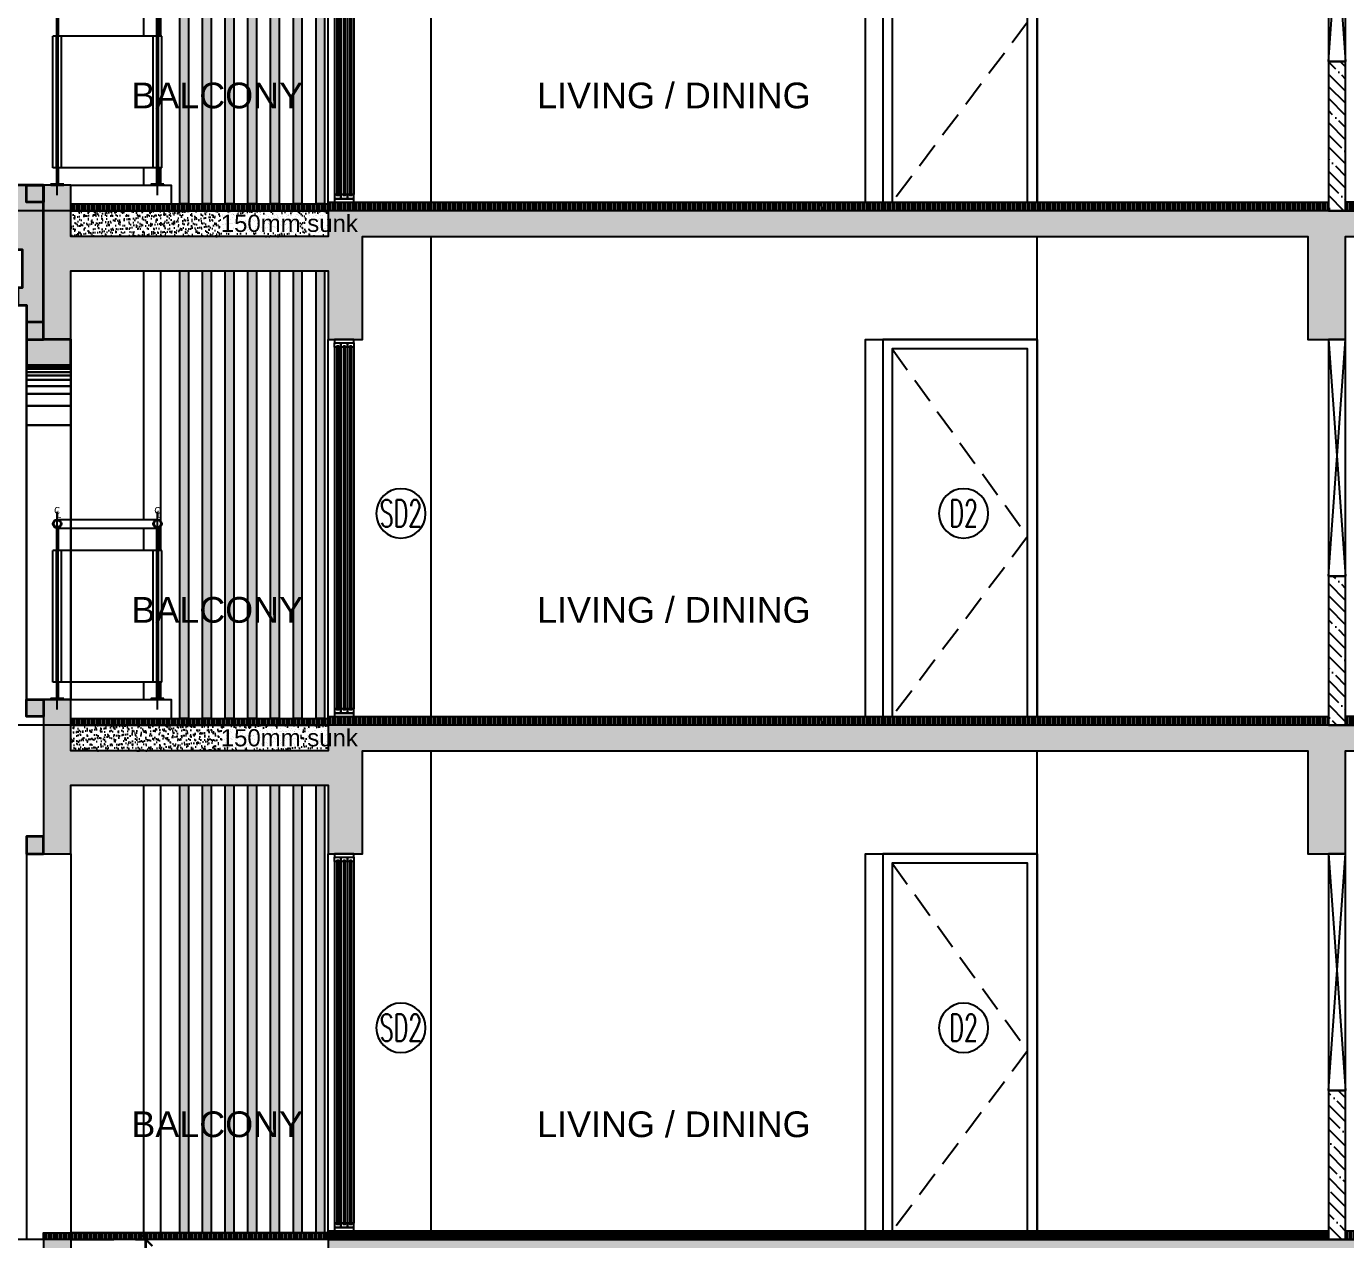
# Model space of a CAD drawing. Header units: millimetres. Extents: x -414464 to 1686, y -90036 to 108605.
# Drawn here: x -122561 to -114866, y 15765 to 22840 of the extents above; entities that cross this region are included whole.
import ezdxf
from ezdxf.enums import TextEntityAlignment as Align

# ---------------------------------------------------------------- set-up
doc = ezdxf.new("R2010")
doc.units = ezdxf.units.MM
doc.header["$LTSCALE"] = 1000
doc.header["$MEASUREMENT"] = 0
for name, pattern in [('AUDIT_D_120904163729-0', [0]), ('CENTER', [2, 1.25, -0.25, 0.25, -0.25]), ('HIDDEN', [0.375, 0.25, -0.125]), ('HIDDEN2', [0.1875, 0.125, -0.0625]), ('T8_PROFILE SECTIONS$0$HIDDEN', [0.375, 0.25, -0.125])]:
    doc.linetypes.add(name, pattern=pattern)
doc.layers.get('0').update_dxf_attribs({"linetype": 'AUDIT_D_120904163729-0'})
for name, color, linetype in [('a-alu frame', 4, 'Continuous'), ('a-dim', 1, 'Continuous'), ('A-ELE', 1, 'Continuous'), ('a-ele 1', 252, 'Continuous'), ('a-floor finish', 26, 'Continuous'), ('a-hat rcc', 252, 'Continuous'), ('a-hat wall-100', 252, 'Continuous'), ('a-hatch', 252, 'Continuous'), ('a-pl ele', 225, 'Continuous'), ('a-rcc', 3, 'Continuous'), ('A-RSP DOOR NO', 4, 'Continuous'), ('a-wall-100', 6, 'Continuous'), ('a-window', 5, 'Continuous'), ('DETAIL TEXT', 84, 'HIDDEN'), ('Elev 01', 8, 'Continuous'), ('Elev 01 @ 1', 8, 'Continuous'), ('ELEV 5', 8, 'Continuous'), ('F.F.L', 36, 'Continuous'), ('glass', 140, 'Continuous'), ('HATCH 150', 8, 'Continuous'), ('LEVEL', 7, 'Continuous'), ('PRESTXT', 7, 'Continuous'), ('T8_PROFILE SECTIONS$0$ELEV 5', 8, 'Continuous')]:
    doc.layers.add(name, color=color, linetype=linetype)
for name, color, linetype, lineweight in [('A-SLAB', 3, 'Continuous', 35), ('ele', 1, 'Continuous', 30), ('R0-18-10-2014-T1-1st Podium Floor Plan$0$Text', 7, 'Continuous', 0), ('T8_PROFILE SECTIONS$0$A-DIMENSION', 2, 'Continuous', 35)]:
    doc.layers.add(name, color=color, linetype=linetype, lineweight=lineweight)
doc.styles.add('arial', font='sanss___.ttf')
doc.styles.add('ARIAL ARROW', font='arial.ttf')
doc.styles.add('DIM150', font='SIMPLEX.shx', dxfattribs={"width": 0.6})
doc.styles.add('T8_PROFILE SECTIONS$0$Romans 1', font='romans.shx', dxfattribs={"height": 200})
doc.dimstyles.new('T8_PROFILE SECTIONS$0$ALPINE S', dxfattribs={"dimscale": 0, "dimtxt": 200, "dimasz": 75, "dimexe": 0, "dimexo": 0, "dimgap": 75, "dimtad": 1, "dimdec": 0, "dimzin": 0, "dimdsep": 46, "dimtxsty": 'T8_PROFILE SECTIONS$0$Romans 1', "dimblk": 'T8_PROFILE SECTIONS$0$_ArchTick', "dimcen": 0.09, "dimclrd": 256, "dimclre": 256, "dimclrt": 7, "dimadec": 0, "dimazin": 0, "dimtfac": 1, "dimtdec": 0, "dimtofl": 0, "dimtmove": 1, "dimatfit": 0, "dimldrblk": 'T8_PROFILE SECTIONS$0$_Open90', "dimfxl": 1, "dimtolj": 1, "dimtzin": 0, "dimarcsym": 0})

# ---------------------------------------------------------------- blocks, each defined once
blk = doc.blocks.new('A$C50ED7ECD')
at = {"layer": 'LEVEL', "color": 8, "linetype": 'HIDDEN2', "ltscale": 5}
for p, q in [((147.4587, 21.765), (63.4951, 21.765)), ((147.4587, 18.765), (63.4951, 18.765)), ((147.4587, 15.765), (63.4951, 15.765))]:
    blk.add_line(p, q, dxfattribs=at)
blk = doc.blocks.new('window with railing')
at = {"layer": 'A-ELE'}
blk.add_lwpolyline([(-11244.9, -340863.7), (-11244.9, -338663.7)], dxfattribs=at)
at = {"layer": 'a-window', "color": 250}
for p, q in [((-11394.9, -338708.7), (-11394.9, -340818.7)), ((-11381.6, -338708.7), (-11381.6, -340818.7)), ((-11371.6, -338708.7), (-11371.6, -340818.7))]:
    blk.add_line(p, q, dxfattribs=at)
at = {"layer": 'a-window', "color": 1}
for p, q in [((-11357.4, -338708.7), (-11357.4, -340818.7)), ((-11319.9, -338708.7), (-11319.9, -340818.7)), ((-11319.9, -338708.7), (-11319.9, -340818.7)), ((-11282.4, -338708.7), (-11282.4, -340818.7))]:
    blk.add_line(p, q, dxfattribs=at)
at = {"layer": 'a-window', "color": 5}
for p, q in [((-11344.1, -338708.7), (-11344.1, -340818.7)), ((-11334.1, -338708.7), (-11334.1, -340818.7)), ((-11306.6, -338708.7), (-11306.6, -340818.7)), ((-11296.6, -338708.7), (-11296.6, -340818.7))]:
    blk.add_line(p, q, dxfattribs=at)
at = {"layer": 'a-window', "color": 4}
for points in [[(-11394.9, -338683.7), (-11394.9, -338663.7), (-11282.4, -338663.7), (-11282.4, -338683.7)], [(-11371.6, -338708.7), (-11357.4, -338708.7), (-11357.4, -338683.7), (-11394.9, -338683.7), (-11394.9, -338708.7), (-11381.6, -338708.7), (-11381.6, -338702.7), (-11371.6, -338702.7)], [(-11334.1, -338708.7), (-11319.9, -338708.7), (-11319.9, -338683.7), (-11357.4, -338683.7), (-11357.4, -338708.7), (-11344.1, -338708.7), (-11344.1, -338702.7), (-11334.1, -338702.7)], [(-11296.6, -338708.7), (-11282.4, -338708.7), (-11282.4, -338683.7), (-11319.9, -338683.7), (-11319.9, -338708.7), (-11306.6, -338708.7), (-11306.6, -338702.7), (-11296.6, -338702.7)], [(-11371.6, -340818.7), (-11357.4, -340818.7), (-11357.4, -340843.7), (-11394.9, -340843.7), (-11394.9, -340818.7), (-11381.6, -340818.7), (-11381.6, -340824.7), (-11371.6, -340824.7)], [(-11334.1, -340818.7), (-11319.9, -340818.7), (-11319.9, -340843.7), (-11357.4, -340843.7), (-11357.4, -340818.7), (-11344.1, -340818.7), (-11344.1, -340824.7), (-11334.1, -340824.7)], [(-11296.6, -340818.7), (-11282.4, -340818.7), (-11282.4, -340843.7), (-11319.9, -340843.7), (-11319.9, -340818.7), (-11306.6, -340818.7), (-11306.6, -340824.7), (-11296.6, -340824.7)], [(-11394.9, -340863.7), (-11394.9, -340843.7), (-11282.4, -340843.7), (-11282.4, -340863.7)]]:
    blk.add_lwpolyline(points, close=True, dxfattribs=at)
blk = doc.blocks.new('A$C6E3644B4')
at = {"layer": 'a-dim', "ltscale": 0.7}
h = blk.add_hatch(color=8, dxfattribs=at)
edge = h.paths.add_edge_path()
edge.add_arc((0, 1025), 25, 0, 360)
edge = h.paths.add_edge_path(flags=17)
edge.add_arc((0, 1025), 20, 0, 360)
for points in [[(6, 868.7), (-6, 868.7), (-6, 843.7), (6, 843.7)], [(6, 130), (-6, 130), (-6, 105), (6, 105)]]:
    blk.add_hatch(color=8, dxfattribs=at).paths.add_polyline_path(points)
at = {"layer": 'a-dim', "color": 5, "linetype": 'CENTER', "ltscale": 0.25}
blk.add_line((0, -59), (0, 1094.7), dxfattribs=at)
at = {"layer": 'a-dim', "ltscale": 0.7}
for p, q in [((-5, 1000.1), (-5, 868.4)), ((5, 1000.1), (5, 868.4)), ((25, 868.4), (-25, 868.4)), ((-25, 100.4), (-25, 868.4)), ((25, 100.4), (25, 868.4)), ((25, 100.4), (-25, 100.4)), ((-5, 100.4), (-5, 5)), ((5, 100.4), (5, 5))]:
    blk.add_line(p, q, dxfattribs=at)
blk.add_lwpolyline([(37.5, 5), (-37.5, 5), (-37.5, 0), (37.5, 0)], close=True, dxfattribs=at)
for radius in [25, 20]:
    blk.add_circle((0, 1025), radius, dxfattribs=at)
at = {"layer": 'glass', "ltscale": 0.7}
for points in [[(-6, 868.4), (-6, 843.7), (6, 843.7), (6, 868.4)], [(-6, 105), (6, 105), (6, 868.4), (-6, 868.4)], [(-6, 130), (-6, 105), (6, 105), (6, 130)]]:
    blk.add_lwpolyline(points, close=True, dxfattribs=at)
at = {"layer": 'DETAIL TEXT', "color": 0, "char_height": 40, "width": 489.252, "attachment_point": 1, "style": 'arial'}
for s, insert in [('{\\fCalibri|b0|i0|c0|p34;C}', (-17.8, 1122.7)), ('{\\fCalibri|b0|i0|c0|p34;L}', (-2.8, 1100.5))]:
    blk.add_mtext(s, dxfattribs=dict(at, insert=insert))
blk = doc.blocks.new('T9-Typical floor sec')
at = {"layer": 'a-floor finish', "ltscale": 3}
h = blk.add_hatch(dxfattribs=at)
h.set_pattern_fill('ANSI31', color=256, scale=100, angle=45)
h.set_pattern_definition([(90, (5225959.133, -1796505.867), (-12.5, 2e-15), [])])
h.paths.add_polyline_path([(-1500, -2960), (0, -2960), (0, -3000), (-1500, -3000)])
at = {"layer": 'a-floor finish'}
h = blk.add_hatch(dxfattribs=at)
h.set_pattern_fill('ANSI31', color=256, scale=100, angle=45)
h.set_pattern_definition([(90, (10632640.039, -3562140.147), (-12.5, 2e-15), [])])
h.paths.add_polyline_path([(0, -3000), (0, -2950), (5834.8, -2950), (5834.8, -3000)])
h = blk.add_hatch(dxfattribs=at)
h.set_pattern_fill('ANSI31', color=256, scale=100, angle=45)
h.set_pattern_definition([(90, (10632009.391, -3562140.147), (-12.5, 2e-15), [])])
h.paths.add_polyline_path([(8385.1, -3000), (8385.1, -2950), (5934.5, -2950), (5934.5, -3000)])
at = {"layer": 'a-hat rcc'}
h = blk.add_hatch(dxfattribs=at)
h.set_pattern_fill('AR-CONC', color=256, scale=20, style=0)
h.set_pattern_definition([(50, (5380629.28, -1765674.28), (143.4520365, -12.550427), [15, -165]), (355, (5380629.28, -1765674.28), (-27.7502667, 150.4384267), [12, -132]), (100.4514445, (5380641.23, -1765675.33), (115.7017693, 137.8879982), [12.7480384, -140.2284224]), (46.1842, (5380629.28, -1765634.28), (213.448266, -33.103856), [22.5, -247.5]), (96.6356355, (5380647.06, -1765637.04), (186.932389, 194.82372), [19.122068, -210.342752]), (351.184164, (5380629.28, -1765634.28), (186.932389, 194.82372), [18, -198]), (21, (5380649.28, -1765644.28), (119.3814104, -80.5237781), [15, -165]), (326, (5380649.28, -1765644.28), (48.6630664, 145.030009), [12, -132]), (71.4514447, (5380659.22, -1765650.99), (168.0444753, 64.5062306), [12.748038, -140.2284224]), (37.5, (5380629.276, -1765674.28), (2.43197106, 66.57877077), [0, -130.4, 0, -134, 0, -132.5]), (7.5, (5380629.276, -1765674.28), (52.6139075, 78.8823424), [0, -76.4, 0, -127.4, 0, -50.5]), (327.5, (5380584.676, -1765674.28), (106.76448723, -4.51097435), [0, -50, 0, -156, 0, -207]), (317.5, (5380564.68, -1765674.28), (116.6372339, 20.0209965), [0, -65, 0, -103.6, 0, -147])])
h.paths.add_polyline_path([(8635.1, 0), (0, 0), (0, -150), (-1500, -150), (-1500, 150), (-1660, 150), (-1660, -750), (-1500, -750), (-1500, -350), (0, -350), (0, -750), (200, -750), (200, -150), (5714.8, -150), (5714.9, -750), (5935, -750), (5934.9, -150), (8385.1, -150), (8385.1, -2950), (8403.3, -3000), (8403.4, -3000), (8635.1, -3000)])
at = {"layer": 'a-hat wall-100'}
h = blk.add_hatch(dxfattribs=at)
h.set_pattern_fill('ANSI35', color=256, scale=400, angle=90, style=0)
h.set_pattern_definition([(135, (10638101.65, -3562140.15), (-70.7106781, -70.7106781), []), (135, (10638101.65, -3562069.44), (-70.7106781, -70.7106781), [125, -25, 0, -25])])
h.paths.add_polyline_path([(5834.8, -3000), (5935, -3000), (5935, -2130), (5834.8, -2130)])
at = {"layer": 'a-hatch'}
h = blk.add_hatch(dxfattribs=at)
h.set_pattern_fill('AR-SAND', color=256, scale=20, angle=180, style=0)
h.set_pattern_definition([(217.5, (5225959.133, -1799465.867), (1.25986716, -38.53647538), [0, -30.4, 0, -34, 0, -32.5]), (187.5, (5225959.13, -1799465.867), (-35.3955341, -56.4429213), [0, -16.4, 0, -27.4, 0, -10.5]), (147.5, (5225983.733, -1799465.867), (-62.28283724, -0.11318107), [0, -10, 0, -36, 0, -47]), (137.5, (5225983.73, -1799465.87), (-60.1225321, -17.5535113), [0, -5, 0, -23.6, 0, -27])])
h.paths.add_polyline_path([(0, -3150), (-1500, -3150), (-1500, -3000), (0, -3000)])
at = {"layer": 'Elev 01', "ltscale": 0.7}
h = blk.add_hatch(color=8, dxfattribs=at)
edge = h.paths.add_edge_path(flags=16)
edge.add_arc((-995.3, -1825), 20, 630, 990)
edge = h.paths.add_edge_path()
edge.add_arc((-995.3, -1825), 25, 630, 990)
for points in [[(-1001.3, -1981.3), (-1001.3, -2006.3), (-989.3, -2006.3), (-989.3, -1981.3)], [(-1001.3, -2720), (-1001.3, -2745), (-989.3, -2745), (-989.3, -2720)]]:
    blk.add_hatch(color=8, dxfattribs=at).paths.add_polyline_path(points)
at = {"layer": 'ELEV 5', "ltscale": 0.7}
h = blk.add_hatch(dxfattribs=at)
h.set_pattern_fill('DOTS', color=256, scale=150)
h.set_pattern_definition([(0, (-60475.586, -179796.868), (4.6875, 9.375), [0, -9.375])])
h.paths.add_polyline_path([(-865.3, -350), (-815.3, -350), (-815.3, -2960), (-865.3, -2960)])
h.paths.add_polyline_path([(-732.9, -350), (-682.9, -350), (-682.9, -2960), (-732.9, -2960)])
h.paths.add_polyline_path([(-600, -350), (-550, -350), (-550, -2960), (-600, -2960)])
h.paths.add_polyline_path([(-467.6, -350), (-417.6, -350), (-417.6, -2960), (-467.6, -2960)])
h.paths.add_polyline_path([(-335.2, -350), (-285.2, -350), (-285.2, -2960), (-335.2, -2960)])
h.paths.add_polyline_path([(-202.8, -350), (-152.8, -350), (-152.8, -2960), (-202.8, -2960)])
at = {"layer": 'ELEV 5'}
h = blk.add_hatch(dxfattribs=at)
h.set_pattern_fill('DOTS', color=256, scale=150)
h.set_pattern_definition([(0, (-60459.294, -179796.868), (4.6875, 9.375), [0, -9.375])])
h.paths.add_polyline_path([(-70.4, -350), (-20.4, -350), (-20.4, -2960), (-70.4, -2960)])
at = {"layer": 'HATCH 150'}
h = blk.add_hatch(dxfattribs=at)
h.set_pattern_fill('AR-SAND', color=8, scale=10)
h.set_pattern_definition([(127.5, (-5689082.837, -1204700.875), (-19.26823769, -0.62993358), [0, -15.2, 0, -17, 0, -16.25]), (97.5, (-5689082.837, -1204700.875), (-28.22146065, 17.69776705), [0, -8.2, 0, -13.7, 0, -5.25]), (57.5, (-5689082.837, -1204713.175), (-0.056590535, 31.141418618), [0, -5, 0, -18, 0, -23.5]), (47.5, (-5689082.837, -1204713.175), (-8.77675565, 30.06126605), [0, -2.5, 0, -11.8, 0, -13.5])])
h.paths.add_polyline_path([(-1660, -650), (-1760, -650), (-1760, -750), (-1660, -750)])
h.paths.add_polyline_path([(-1660, 50), (-1760, 50), (-1760, 150), (-1660, 150)])
at = {"layer": 'a-ele 1', "color": 8, "linetype": 'HIDDEN', "ltscale": 0.6, "elevation": -0.2}
blk.add_lwpolyline([(3290.2, -805), (4080.3, -1900), (3290.2, -2950)], dxfattribs=at)
at = {"layer": 'a-floor finish', "ltscale": 3, "elevation": -0.6}
for points in [[(-1500, -2960), (0, -2960), (0, -3000), (-1500, -3000)], [(0, -3000), (0, -2950), (5834.8, -2950), (5834.8, -3000)], [(8385.1, -3000), (8385.1, -2950), (5934.5, -2950), (5934.5, -3000)]]:
    blk.add_lwpolyline(points, close=True, dxfattribs=at)
at = {"layer": 'a-hatch', "elevation": -0.6}
blk.add_lwpolyline([(0, -3150), (-1500, -3150), (-1500, -3000), (0, -3000)], close=True, dxfattribs=at)
at = {"layer": 'a-pl ele', "elevation": -0.1}
for points in [[(600.1, -2950), (600.1, -150)], [(4135.1, -750), (4135.1, -150)], [(3135.1, -2950), (3135.1, -750), (4135.1, -750), (4135.1, -2950)]]:
    blk.add_lwpolyline(points, dxfattribs=at)
at = {"layer": 'a-pl ele', "color": 8, "elevation": -0.2}
for points in [[(4135.3, -2950), (4135.3, -750), (3235.2, -750), (3235.2, -2950)], [(4080.3, -2950), (4080.3, -805), (3290.2, -805), (3290.2, -2950)]]:
    blk.add_lwpolyline(points, dxfattribs=at)
at = {"layer": 'a-pl ele', "color": 5, "elevation": 0}
blk.add_lwpolyline([(5834.8, -2130), (5935, -2130), (5935, -750), (5834.8, -750)], close=True, dxfattribs=at)
at = {"layer": 'a-pl ele', "color": 5, "elevation": -0.1}
for points in [[(5834.8, -2130), (5935, -750)], [(5834.8, -750), (5935, -2130)]]:
    blk.add_lwpolyline(points, dxfattribs=at)
at = {"layer": 'a-rcc'}
blk.add_lwpolyline([(8385.2, 0), (0, 0), (0, -150), (-1500, -150), (-1500, 150), (-1660, 150), (-1660, -750), (-1500, -750), (-1500, -350), (0, -350), (0, -750), (200, -750), (200, -150), (5714.8, -150), (5714.9, -750), (5935, -750), (5935, -150), (8385.1, -150), (8385.1, -2950), (8385.1, -3000), (8385.2, -3000)], dxfattribs=at)
at = {"layer": 'a-rcc', "elevation": -0.2}
blk.add_lwpolyline([(0, 0), (0, 0), (0, 0), (0, 0), (0, 0)], dxfattribs=at)
at = {"layer": 'A-SLAB', "linetype": 'ByBlock'}
for points in [[(-1660, 50), (-1760, 50), (-1760, 150), (-1660, 150)], [(-1660, -650), (-1760, -650), (-1760, -750), (-1660, -750)]]:
    blk.add_lwpolyline(points, close=True, dxfattribs=at)
at = {"layer": 'a-wall-100', "ltscale": 3, "elevation": 0}
blk.add_lwpolyline([(5834.8, -3000), (5935, -3000), (5935, -2130), (5834.8, -2130)], close=True, dxfattribs=at)
at = {"layer": 'Elev 01', "color": 5, "linetype": 'CENTER', "ltscale": 0.25}
blk.add_line((-995.3, -2909, -0.1), (-995.3, -1755.3, -0.1), dxfattribs=at)
at = {"layer": 'Elev 01', "ltscale": 0.7}
for p, q in [((-1580, -1800, 11.3), (-995.3, -1800, -0.1)), ((-1580, -1850, 11.3), (-995.3, -1850, -0.1)), ((-1000.3, -1849.9, 11.1), (-1000.3, -1981.6, 0)), ((-990.3, -1849.9, 11.1), (-990.3, -1981.6, 0)), ((-1020.3, -1981.6, 0), (-1555, -1981.6, 0.2)), ((-1020.3, -2749.6, -0.3), (-1020.3, -1981.6, 0)), ((-970.3, -1981.6, 0), (-1020.3, -1981.6, 0)), ((-970.3, -2749.6, -0.3), (-970.3, -1981.6, 0)), ((-1020.3, -2749.6, -0.3), (-1555, -2749.6, 0)), ((-970.3, -2749.6, -0.3), (-1020.3, -2749.6, -0.3)), ((-1000.3, -2749.6, -0.3), (-1000.3, -2845, -0.1)), ((-990.3, -2749.6, -0.3), (-990.3, -2845, -0.1))]:
    blk.add_line(p, q, dxfattribs=at)
at = {"layer": 'Elev 01', "linetype": 'ByBlock'}
for points in [[(-865.3, -350), (-815.3, -350), (-815.3, -2960), (-865.3, -2960)], [(-732.9, -350), (-682.9, -350), (-682.9, -2960), (-732.9, -2960)], [(-600, -350), (-550, -350), (-550, -2960), (-600, -2960)], [(-467.6, -350), (-417.6, -350), (-417.6, -2960), (-467.6, -2960)], [(-335.2, -350), (-285.2, -350), (-285.2, -2960), (-335.2, -2960)], [(-202.8, -350), (-152.8, -350), (-152.8, -2960), (-202.8, -2960)], [(-70.4, -350), (-20.4, -350), (-20.4, -2960), (-70.4, -2960)]]:
    blk.add_lwpolyline(points, close=True, dxfattribs=at)
at = {"layer": 'Elev 01', "ltscale": 0.7}
for points, elevation in [([(-1001.3, -2745), (-989.3, -2745), (-989.3, -1981.6), (-1001.3, -1981.6)], 0.4), ([(-1001.3, -1981.6), (-1001.3, -2006.3), (-989.3, -2006.3), (-989.3, -1981.6)], 0.4), ([(-1001.3, -2720), (-1001.3, -2745), (-989.3, -2745), (-989.3, -2720)], 0.4), ([(-957.8, -2845), (-1032.8, -2845), (-1032.8, -2850), (-957.8, -2850)], 0.2)]:
    blk.add_lwpolyline(points, close=True, dxfattribs=dict(at, elevation=elevation))
at = {"layer": 'Elev 01', "linetype": 'ByBlock', "elevation": 0.1}
blk.add_lwpolyline([(-1500, -2850), (-915.3, -2850), (-915.3, -2960)], dxfattribs=at)
at = {"layer": 'Elev 01', "ltscale": 0.7}
for radius in [25, 20]:
    blk.add_circle((-995.3, -1825, 11.1), radius, dxfattribs=at)
at = {"layer": 'ELEV 5', "ltscale": 0.7}
for p, q in [((-1075.3, -1800, -0.1), (-1075.3, -350, -0.1)), ((-975.2, -1810.1, -0.1), (-975.2, -350, -0.1)), ((-975.2, -1981.6, -0.1), (-975.2, -1839.9, -0.1)), ((-1075.3, -1981.6, -0.1), (-1075.3, -1850, -0.1)), ((-1075.3, -2850, -0.1), (-1075.3, -2749.6, -0.1)), ((-975.2, -2845, -0.1), (-975.2, -2749.6, -0.1))]:
    blk.add_line(p, q, dxfattribs=at)
at = {"layer": 'a-alu frame', "linetype": 'Continuous', "xscale": -1}
blk.add_blockref('window with railing', (-11244.9, 337913.7), dxfattribs=at)
at = {"layer": 'A-SLAB', "linetype": 'ByBlock'}
blk.add_blockref('A$C6E3644B4', (-1580, -2850, 0.1), dxfattribs=at)
at = {"layer": 'Elev 01 @ 1', "color": 0, "char_height": 40, "width": 489.252, "attachment_point": 1, "style": 'arial'}
for s, insert in [('{\\fCalibri|b0|i0|c0|p34;C}', (-1013.1, -1727.3, 0)), ('{\\fCalibri|b0|i0|c0|p34;L}', (-998.1, -1749.5, 0))]:
    blk.add_mtext(s, dxfattribs=dict(at, insert=insert))
blk = doc.blocks.new('Door-Tag')
at = {"layer": 'A-RSP DOOR NO'}
blk.add_circle((0, 0.0009), 0.16, dxfattribs=at)
at = {"layer": 'A-RSP DOOR NO', "style": 'DIM150', "width": 0.6}
blk.add_attdef('DOOR-NO', text='', height=0.16, dxfattribs=at).set_placement((258.6178, 64.0008), align=Align.MIDDLE_CENTER)
blk = doc.blocks.new('T8_PROFILE SECTIONS$0$_ArchTick')
at = {"color": 0, "linetype": 'ByBlock', "const_width": 0.15}
blk.add_lwpolyline([(-0.5, -0.5), (0.5, 0.5)], dxfattribs=at)
blk = doc.blocks.new('*D254')
at = {"layer": 'T8_PROFILE SECTIONS$0$A-DIMENSION', "linetype": 'T8_PROFILE SECTIONS$0$HIDDEN', "lineweight": -2, "transparency": 16777216}
for p, q in [((-122300.6, 15765), (-121863.9, 15765)), ((-122300.7, 14789.7), (-121863.9, 14789.7))]:
    blk.add_line(p, q, dxfattribs=at)
at = {"layer": 'T8_PROFILE SECTIONS$0$A-DIMENSION', "linetype": 'T8_PROFILE SECTIONS$0$HIDDEN', "transparency": 16777216}
blk.add_line((-121863.9, 14789.7), (-121863.9, 15765), dxfattribs=at)
at = {"layer": 'T8_PROFILE SECTIONS$0$A-DIMENSION', "linetype": 'ByBlock', "transparency": 16777216, "xscale": 75, "yscale": 75, "zscale": 75}
for p, rotation in [((-121863.9, 15765), 90), ((-121863.9, 14789.7), 270)]:
    blk.add_blockref('T8_PROFILE SECTIONS$0$_ArchTick', p, dxfattribs=dict(at, rotation=rotation))
at = {"layer": 'T8_PROFILE SECTIONS$0$A-DIMENSION', "color": 7, "linetype": 'ByBlock', "transparency": 16777216, "insert": (-122038.9, 15277.3), "char_height": 200, "attachment_point": 5, "rotation": 90, "style": 'T8_PROFILE SECTIONS$0$Romans 1'}
blk.add_mtext('\\A1;975', dxfattribs=at)
blk = doc.blocks.new('T8_PROFILE SECTIONS$0$_Open90')
at = {"color": 0, "linetype": 'ByBlock', "lineweight": -2}
for p, q in [((0, 0), (-1, 0)), ((-0.5, 0.5), (0, 0)), ((0, 0), (-0.5, -0.5))]:
    blk.add_line(p, q, dxfattribs=at)
blk = doc.blocks.new('ele feature at 1st flr')
at = {"layer": 'HATCH 150'}
h = blk.add_hatch(dxfattribs=at)
h.set_pattern_fill('AR-SAND', color=8, scale=10, angle=450)
h.set_pattern_definition([(217.5, (-5777362.059, -1712882.958), (0.62993358, -19.26823769), [0, -15.2, 0, -17, 0, -16.25]), (187.5, (-5777362.06, -1712882.958), (-17.69776705, -28.22146065), [0, -8.2, 0, -13.7, 0, -5.25]), (147.5, (-5777349.759, -1712882.958), (-31.141418618, -0.056590535), [0, -5, 0, -18, 0, -23.5]), (137.5, (-5777349.76, -1712882.958), (-30.06126605, -8.77675565), [0, -2.5, 0, -11.8, 0, -13.5])])
h.paths.add_polyline_path([(0, 1949.6), (0, 2100), (-160, 2100), (-160, 3000), (-460, 3000), (-460, 2900), (-410.1, 2900), (-410.1, 2625), (-285.1, 2625), (-285.1, 2400), (-310.1, 2400), (-310.1, 2300), (-260, 2300), (-260.1, 1949.6)])
at = {"layer": 'A-SLAB', "linetype": 'ByBlock'}
blk.add_lwpolyline([(0, 1949.6), (0, 2100), (-160, 2100), (-160, 3000), (-460, 3000), (-460, 2900), (-410.1, 2900), (-410.1, 2625), (-285.1, 2625), (-285.1, 2400), (-310.1, 2400), (-310.1, 2300), (-260, 2300), (-260.1, 1949.6)], close=True, dxfattribs=at)
at = {"layer": 'ele', "color": 8}
for p, q in [((-260, 1949.6), (0, 1949.6)), ((0, 1938.7), (-260, 1938.7)), ((0, 1927.8), (-260, 1927.8)), ((0, 1909.8), (-260, 1909.8)), ((0, 1889.4), (-260, 1889.4)), ((0, 1863.3), (-260, 1863.3)), ((0, 1827), (-260, 1827)), ((0, 1783.3), (-260, 1783.3)), ((0, 1713.1), (-260, 1713.1)), ((0, 1600), (-260, 1600))]:
    blk.add_line(p, q, dxfattribs=at)
blk.add_lwpolyline([(-260, 1949.6), (0, 1949.6), (0, 0), (-260, 0)], close=True, dxfattribs=at)
at = {"layer": 'ELEV 5', "linetype": 'ByBlock'}
blk.add_line((-260, 2100), (-260, 2300), dxfattribs=at)

msp = doc.modelspace()

# ---------------------------------------------------------------- hatches: boundary and pattern name
at = {"layer": 'a-floor finish', "ltscale": 3}
h = msp.add_hatch(dxfattribs=at)
h.set_pattern_fill('ANSI31', color=256, scale=100, angle=45)
h.set_pattern_definition([(90, (5105158.408, -1777740.867), (-12.5, 2e-15), [])])
h.paths.add_polyline_path([(-122460.7, 15765), (-122460.7, 15805), (-120800.7, 15805), (-120800.7, 15765)])
at = {"layer": 'a-floor finish'}
h = msp.add_hatch(dxfattribs=at)
h.set_pattern_fill('ANSI31', color=256, scale=100, angle=45)
h.set_pattern_definition([(90, (10511838.758, -3543375.147), (-12.5, 2e-15), [])])
h.paths.add_polyline_path([(-120801.3, 15765), (-120801.3, 15815), (-114966.5, 15815), (-114966.5, 15765)])
h = msp.add_hatch(dxfattribs=at)
h.set_pattern_fill('ANSI31', color=256, scale=100, angle=45)
h.set_pattern_definition([(90, (5105158.408, -1777700.867), (-12.5, 2e-15), [])])
h.paths.add_polyline_path([(-114966.1, 15765), (-114966.1, 15815), (-120800.7, 15815), (-120800.7, 15765)])
h = msp.add_hatch(dxfattribs=at)
h.set_pattern_fill('ANSI31', color=256, scale=100, angle=45)
h.set_pattern_definition([(90, (10511208.11, -3543375.147), (-12.5, 2e-15), [])])
h.paths.add_polyline_path([(-112416.2, 15765), (-112416.2, 15815), (-114866.7, 15815), (-114866.7, 15765)])
at = {"layer": 'a-hat rcc'}
h = msp.add_hatch(dxfattribs=at)
h.set_pattern_fill('AR-CONC', color=256, scale=20, style=0)
h.set_pattern_definition([(50, (5259828, -1746909.28), (143.4520365, -12.550427), [15, -165]), (355, (5259828, -1746909.28), (-27.7502667, 150.4384267), [12, -132]), (100.4514445, (5259839.95, -1746910.33), (115.7017693, 137.8879982), [12.7480384, -140.2284224]), (46.1842, (5259828, -1746869.28), (213.448266, -33.103856), [22.5, -247.5]), (96.6356355, (5259845.78, -1746872.04), (186.932389, 194.82372), [19.122068, -210.342752]), (351.184164, (5259828, -1746869.28), (186.932389, 194.82372), [18, -198]), (21, (5259848, -1746879.28), (119.3814104, -80.5237781), [15, -165]), (326, (5259848, -1746879.28), (48.6630664, 145.030009), [12, -132]), (71.4514447, (5259857.94, -1746885.99), (168.0444753, 64.5062306), [12.748038, -140.2284224]), (37.5, (5259827.995, -1746909.28), (2.43197106, 66.57877077), [0, -130.4, 0, -134, 0, -132.5]), (7.5, (5259827.995, -1746909.28), (52.6139075, 78.8823424), [0, -76.4, 0, -127.4, 0, -50.5]), (327.5, (5259783.395, -1746909.28), (106.76448723, -4.51097435), [0, -50, 0, -156, 0, -207]), (317.5, (5259763.395, -1746909.28), (116.6372339, 20.0209965), [0, -65, 0, -103.6, 0, -147])])
h.paths.add_polyline_path([(-112166.2, 18765), (-120801.3, 18765), (-120801.3, 18615), (-122301.3, 18615), (-122301.3, 18915), (-122461.3, 18915), (-122461.3, 18015), (-122301.3, 18015), (-122301.3, 18415), (-120801.3, 18415), (-120801.3, 18015), (-120601.3, 18015), (-120601.3, 18615), (-115086.5, 18615), (-115086.4, 18015), (-114866.2, 18015), (-114866.4, 18615), (-112416.2, 18615), (-112416.2, 15815), (-112397.9, 15765), (-112397.8, 15765), (-112166.2, 15765)])
h = msp.add_hatch(dxfattribs=at)
h.set_pattern_fill('AR-CONC', color=256, scale=20, style=0)
h.set_pattern_definition([(50, (-181260.02, -158031.87), (143.45204, -12.55043), [15, -165]), (355, (-181260.02, -158031.87), (-27.75027, 150.43843), [12, -132]), (100.451444, (-181248.06, -158032.91), (115.70177, 137.888), [12.74804, -140.22842]), (46.1842, (-181260.02, -157991.87), (213.44827, -33.10386), [22.5, -247.5]), (96.63564, (-181242.23, -157994.63), (186.9324, 194.82372), [19.12207, -210.34275]), (351.18416, (-181260.02, -157991.87), (186.9324, 194.82372), [18, -198]), (21, (-181240.02, -158001.87), (119.38141, -80.52378), [15, -165]), (326, (-181240.02, -158001.87), (48.66307, 145.03001), [12, -132]), (71.451445, (-181230.07, -158008.58), (168.04448, 64.50623), [12.74804, -140.22842]), (37.5, (-181260.02, -158031.87), (2.431971, 66.578771), [0, -130.4, 0, -134, 0, -132.5]), (7.5, (-181260.02, -158031.87), (52.613907, 78.882342), [0, -76.4, 0, -127.4, 0, -50.5]), (327.5, (-181304.62, -158031.87), (106.764487, -4.510974), [0, -50, 0, -156, 0, -207]), (317.5, (-181324.62, -158031.87), (116.637234, 20.020996), [0, -65, 0, -103.6, 0, -147])])
h.paths.add_polyline_path([(-112166.2, 15765), (-120800.7, 15765), (-120800.7, 15615), (-122300.7, 15615), (-122300.7, 15765), (-122460.7, 15765), (-122460.7, 15165), (-122300.7, 15165), (-122300.7, 15465), (-120800.7, 15465), (-120800.7, 15015), (-120600.7, 15015), (-120600.7, 15615), (-115096.1, 15615), (-115096.1, 15015), (-114866.1, 15015), (-114866.1, 15615), (-112416.2, 15615), (-112416.2, 11515), (-112166.2, 11515)])
at = {"layer": 'a-hat wall-100'}
h = msp.add_hatch(dxfattribs=at)
h.set_pattern_fill('ANSI35', color=256, scale=400, angle=90, style=0)
h.set_pattern_definition([(135, (10517300.37, -3543375.15), (-70.7106781, -70.7106781), []), (135, (10517300.37, -3543304.44), (-70.7106781, -70.7106781), [125, -25, 0, -25])])
h.paths.add_polyline_path([(-114966.5, 15765), (-114866.3, 15765), (-114866.3, 16635), (-114966.5, 16635)])
at = {"layer": 'ELEV 5', "ltscale": 0.7}
h = msp.add_hatch(dxfattribs=at)
h.set_pattern_fill('DOTS', color=256, scale=150)
h.set_pattern_definition([(0, (-181276.866, -161031.868), (4.6875, 9.375), [0, -9.375])])
h.paths.add_polyline_path([(-121666.6, 18415), (-121616.6, 18415), (-121616.6, 15805), (-121666.6, 15805)])
h.paths.add_polyline_path([(-121534.2, 18415), (-121484.2, 18415), (-121484.2, 15805), (-121534.2, 15805)])
h.paths.add_polyline_path([(-121401.2, 18415), (-121351.2, 18415), (-121351.2, 15805), (-121401.2, 15805)])
h.paths.add_polyline_path([(-121268.9, 18415), (-121218.9, 18415), (-121218.9, 15805), (-121268.9, 15805)])
h.paths.add_polyline_path([(-121136.5, 18415), (-121086.5, 18415), (-121086.5, 15805), (-121136.5, 15805)])
h.paths.add_polyline_path([(-121004.1, 18415), (-120954.1, 18415), (-120954.1, 15805), (-121004.1, 15805)])
at = {"layer": 'ELEV 5'}
h = msp.add_hatch(dxfattribs=at)
h.set_pattern_fill('DOTS', color=256, scale=150)
h.set_pattern_definition([(0, (-181260.575, -161031.868), (4.6875, 9.375), [0, -9.375])])
h.paths.add_polyline_path([(-120871.7, 18415), (-120821.7, 18415), (-120821.7, 15805), (-120871.7, 15805)])
at = {"layer": 'HATCH 150'}
h = msp.add_hatch(dxfattribs=at)
h.set_pattern_fill('AR-SAND', color=8, scale=10)
h.set_pattern_definition([(127.5, (-5809884.118, -1185935.875), (-19.26823769, -0.62993358), [0, -15.2, 0, -17, 0, -16.25]), (97.5, (-5809884.118, -1185935.875), (-28.22146065, 17.69776705), [0, -8.2, 0, -13.7, 0, -5.25]), (57.5, (-5809884.118, -1185948.175), (-0.056590535, 31.141418618), [0, -5, 0, -18, 0, -23.5]), (47.5, (-5809884.118, -1185948.175), (-8.77675565, 30.06126605), [0, -2.5, 0, -11.8, 0, -13.5])])
h.paths.add_polyline_path([(-122461.3, 18115), (-122561.3, 18115), (-122561.3, 18015), (-122461.3, 18015)])
h.paths.add_polyline_path([(-122461.3, 18815), (-122561.3, 18815), (-122561.3, 18915), (-122461.3, 18915)])

# ---------------------------------------------------------------- linework, layer by layer
at = {"layer": 'a-ele 1', "color": 8, "linetype": 'HIDDEN', "ltscale": 0.6, "elevation": -0.2}
msp.add_lwpolyline([(-117511, 17960), (-116721, 16865), (-117511, 15815)], dxfattribs=at)
at = {"layer": 'a-floor finish', "ltscale": 3}
for points, elevation in [([(-122460.7, 15805), (-120801.3, 15805), (-120801.3, 15765), (-122460.7, 15765)], -0.6), ([(-122460.7, 15765), (-122460.7, 15805), (-120800.7, 15805), (-120800.7, 15765)], -1.2), ([(-120801.3, 15765), (-120801.3, 15815), (-114966.5, 15815), (-114966.5, 15765)], -0.6), ([(-114966.1, 15765), (-114966.1, 15815), (-120800.7, 15815), (-120800.7, 15765), (-114966.1, 15765)], -0.7), ([(-112416.2, 15765), (-112416.2, 15815), (-114866.7, 15815), (-114866.7, 15765)], -0.6)]:
    msp.add_lwpolyline(points, close=True, dxfattribs=dict(at, elevation=elevation))
at = {"layer": 'a-pl ele', "elevation": -0.1}
for points in [[(-120201.2, 15815), (-120201.2, 18615)], [(-116666.2, 18015), (-116666.2, 18615)], [(-117666.2, 15815), (-117666.2, 18015), (-116666.2, 18015), (-116666.2, 15815)]]:
    msp.add_lwpolyline(points, dxfattribs=at)
at = {"layer": 'a-pl ele', "color": 8, "elevation": -0.2}
for points in [[(-116666, 15815), (-116666, 18015), (-117566, 18015), (-117566, 15815)], [(-116721, 15815), (-116721, 17960), (-117511, 17960), (-117511, 15815)]]:
    msp.add_lwpolyline(points, dxfattribs=at)
at = {"layer": 'a-pl ele', "color": 5, "elevation": 0}
msp.add_lwpolyline([(-114966.5, 16635), (-114866.3, 16635), (-114866.3, 18015), (-114966.5, 18015)], close=True, dxfattribs=at)
at = {"layer": 'a-pl ele', "color": 5, "elevation": -0.1}
for points in [[(-114966.5, 16635), (-114866.3, 18015)], [(-114966.5, 18015), (-114866.3, 16635)]]:
    msp.add_lwpolyline(points, dxfattribs=at)
at = {"layer": 'a-rcc'}
msp.add_lwpolyline([(-112416.1, 18765), (-120801.3, 18765), (-120801.3, 18615), (-122301.3, 18615), (-122301.3, 18915), (-122461.3, 18915), (-122461.3, 18015), (-122301.3, 18015), (-122301.3, 18415), (-120801.3, 18415), (-120801.3, 18015), (-120601.3, 18015), (-120601.3, 18615), (-115086.5, 18615), (-115086.4, 18015), (-114866.3, 18015), (-114866.3, 18615), (-112416.2, 18615), (-112416.2, 15815), (-112416.2, 15765), (-112416.1, 15765)], dxfattribs=at)
for points, elevation in [([(-120801.3, 18765), (-120801.3, 18765), (-120801.3, 18765), (-120801.3, 18765), (-120801.3, 18765)], -0.2), ([(-112416.2, 15765), (-120800.7, 15765), (-120800.7, 15615), (-122300.7, 15615), (-122300.7, 15765), (-122460.7, 15765), (-122460.7, 15165), (-122300.7, 15165), (-122300.7, 15465), (-120800.7, 15465), (-120800.7, 15015), (-120600.7, 15015), (-120600.7, 15615), (-115096.1, 15615), (-115096.1, 15015), (-114866.1, 15015), (-114866.1, 15615), (-112416.2, 15615), (-112416.2, 11515), (-112166.2, 11515), (-112166.2, 15765)], -0.6)]:
    msp.add_lwpolyline(points, dxfattribs=dict(at, elevation=elevation))
at = {"layer": 'A-SLAB', "linetype": 'ByBlock'}
for points in [[(-122461.3, 18815), (-122561.3, 18815), (-122561.3, 18915), (-122461.3, 18915)], [(-122461.3, 18115), (-122561.3, 18115), (-122561.3, 18015), (-122461.3, 18015)]]:
    msp.add_lwpolyline(points, close=True, dxfattribs=at)
at = {"layer": 'a-wall-100', "ltscale": 3, "elevation": 0}
msp.add_lwpolyline([(-114966.5, 15765), (-114866.3, 15765), (-114866.3, 16635), (-114966.5, 16635)], close=True, dxfattribs=at)
at = {"layer": 'Elev 01', "linetype": 'ByBlock'}
for points in [[(-121666.6, 18415), (-121616.6, 18415), (-121616.6, 15805), (-121666.6, 15805)], [(-121534.2, 18415), (-121484.2, 18415), (-121484.2, 15805), (-121534.2, 15805)], [(-121401.2, 18415), (-121351.2, 18415), (-121351.2, 15805), (-121401.2, 15805)], [(-121268.9, 18415), (-121218.9, 18415), (-121218.9, 15805), (-121268.9, 15805)], [(-121136.5, 18415), (-121086.5, 18415), (-121086.5, 15805), (-121136.5, 15805)], [(-121004.1, 18415), (-120954.1, 18415), (-120954.1, 15805), (-121004.1, 15805)], [(-120871.7, 18415), (-120821.7, 18415), (-120821.7, 15805), (-120871.7, 15805)]]:
    msp.add_lwpolyline(points, close=True, dxfattribs=at)
at = {"layer": 'ELEV 5', "ltscale": 0.7}
for p, q in [((-121876.6, 15805, -0.1), (-121876.6, 18415, -0.1)), ((-121776.5, 15805, -0.1), (-121776.5, 18415, -0.1))]:
    msp.add_line(p, q, dxfattribs=at)
at = {"layer": 'F.F.L', "linetype": 'Continuous', "ltscale": 0.1, "elevation": -0.4}
msp.add_lwpolyline([(-118837.4, 15815), (-120800.7, 15815), (-120800.7, 15805), (-122300.7, 15805)], dxfattribs=at)
at = {"layer": 'T8_PROFILE SECTIONS$0$ELEV 5', "ltscale": 0.7, "elevation": -0.1}
for points in [[(-122561.4, 18015), (-122561.3, 15765)], [(-122301.4, 18015), (-122301.3, 15765)]]:
    msp.add_lwpolyline(points, dxfattribs=at)

# ---------------------------------------------------------------- block references
at = {"linetype": 'ByBlock'}
for p in [(-120801.3, 24765), (-120801.3, 21765)]:
    msp.add_blockref('T9-Typical floor sec', p, dxfattribs=at)
at = {"layer": 'a-alu frame', "linetype": 'Continuous', "xscale": -1}
msp.add_blockref('window with railing', (-132046.2, 356678.7), dxfattribs=at)
at = {"layer": 'A-RSP DOOR NO'}
ref = msp.add_blockref('Door-Tag', (-120376.6, 20001, 0.3), dxfattribs=dict(at, xscale=-900, yscale=900, zscale=900, rotation=180))
ref.add_attrib('DOOR-NO', 'SD2', dxfattribs={"height": 157.5, "style": 'DIM150', "width": 0.6}).set_placement((-120376.6, 20001, 0.3), align=Align.MIDDLE_CENTER)
ref = msp.add_blockref('Door-Tag', (-117094.5, 20001, 0.3), dxfattribs=dict(at, xscale=-900, yscale=900, zscale=900, rotation=180))
ref.add_attrib('DOOR-NO', 'D2', dxfattribs={"height": 157.5, "style": 'DIM150', "width": 0.6}).set_placement((-117094.5, 20001, 0.3), align=Align.MIDDLE_CENTER)
ref = msp.add_blockref('Door-Tag', (-120376.6, 17001, 0.3), dxfattribs=dict(at, xscale=-900, yscale=900, zscale=900, rotation=180))
ref.add_attrib('DOOR-NO', 'SD2', dxfattribs={"height": 157.5, "style": 'DIM150', "width": 0.6}).set_placement((-120376.6, 17001, 0.3), align=Align.MIDDLE_CENTER)
ref = msp.add_blockref('Door-Tag', (-117094.5, 17001, 0.3), dxfattribs=dict(at, xscale=-900, yscale=900, zscale=900, rotation=180))
ref.add_attrib('DOOR-NO', 'D2', dxfattribs={"height": 157.5, "style": 'DIM150', "width": 0.6}).set_placement((-117094.5, 17001, 0.3), align=Align.MIDDLE_CENTER)
at = {"layer": 'LEVEL', "linetype": 'ByBlock', "xscale": 1000, "yscale": 1000, "zscale": 1000}
msp.add_blockref('A$C50ED7ECD', (-215640, 0, -0.6), dxfattribs=at)
at = {"layer": 'PRESTXT'}
msp.add_blockref('ele feature at 1st flr', (-122301.2, 18915), dxfattribs=at)

# ---------------------------------------------------------------- texts
at = {"layer": 'PRESTXT', "style": 'arial'}
for s, p in [('BALCONY', (-121949, 22362.6, -0.3)), ('LIVING / DINING', (-119582.2, 22362.6, -0.3)), ('BALCONY', (-121949, 19362.6, -0.3)), ('LIVING / DINING', (-119582.2, 19362.6, -0.3)), ('BALCONY', (-121949, 16362.6, -0.3)), ('LIVING / DINING', (-119582.2, 16362.6, -0.3))]:
    msp.add_text(s, height=150, dxfattribs=at).set_placement(p)
at = {"layer": 'R0-18-10-2014-T1-1st Podium Floor Plan$0$Text', "char_height": 100, "width": 1133.401, "attachment_point": 9, "style": 'ARIAL ARROW'}
for insert in [(-120627.9, 21640.4, 0.6), (-120627.9, 18640.4, 0.6)]:
    msp.add_mtext('150mm sunk', dxfattribs=dict(at, insert=insert))

# ---------------------------------------------------------------- dimensions: what is measured, and where the dimension line sits
at = {"layer": 'T8_PROFILE SECTIONS$0$A-DIMENSION', "linetype": 'ByBlock'}
dim = msp.add_linear_dim(base=(-121863.9, 15765, -0.6), p1=(-122300.7, 14789.7, -0.5), p2=(-122300.6, 15765, -0.5), angle=90, dimstyle='T8_PROFILE SECTIONS$0$ALPINE S', override={"dimscale": 1, "dimfxl": 5, "dimlwd": 65535, "dimarcsym": 1}, dxfattribs=at)
dim.commit()
dim.dimension.update_dxf_attribs({"geometry": '*D254', "text_midpoint": (-122038.9, 15277.3, -0.6)})

doc.saveas('drawing.dxf')
